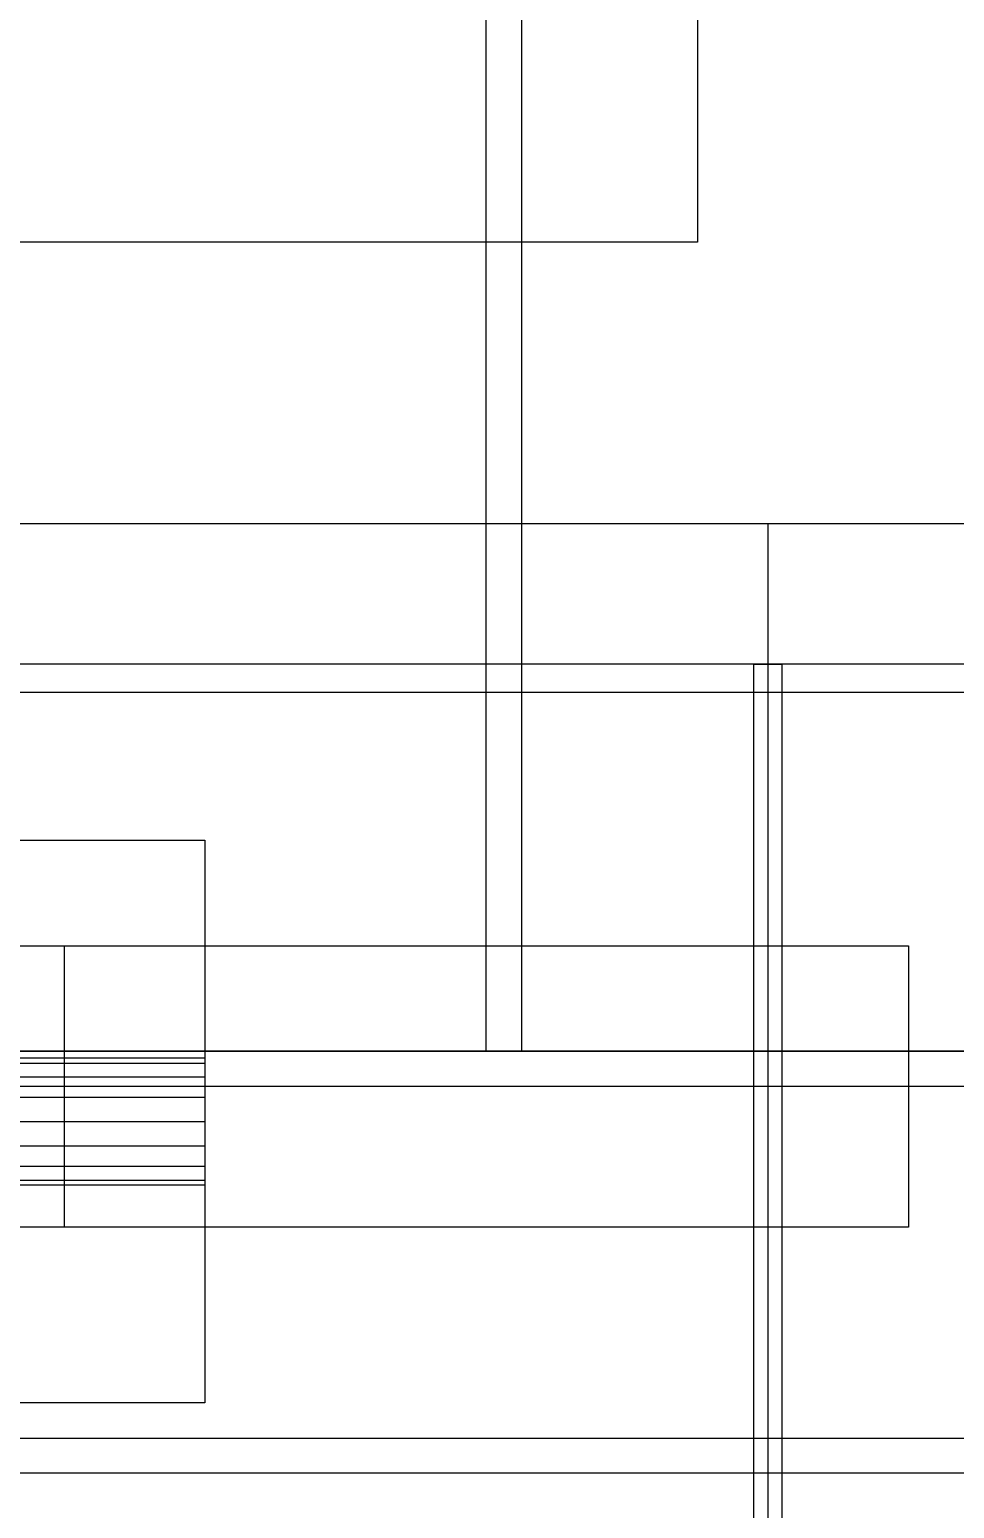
# Model space of a CAD drawing. Header units: millimetres. Extents: x -1970 to 59977, y -50268 to 6837.
# Drawn here: x 58484.4 to 58615.8, y -16740 to -16529.8 of the extents above; entities that cross this region are included whole.
import ezdxf

# ---------------------------------------------------------------- set-up
doc = ezdxf.new("R2010")
doc.units = ezdxf.units.MM
doc.layers.add('COTAS_P', color=1, linetype='Continuous', lineweight=0)
doc.layers.add('superior_secador', color=7, linetype='Continuous', lineweight=0)
doc.dimstyles.new('R19_100', dxfattribs={"dimtxt": 250, "dimasz": 150, "dimexe": 150, "dimexo": 80, "dimgap": 100, "dimtad": 1, "dimtih": 1, "dimtoh": 1, "dimdsep": 46, "dimcen": 0.09, "dimadec": 0, "dimazin": 0, "dimtfac": 1, "dimtdec": 4, "dimtofl": 0, "dimtmove": 0, "dimatfit": 3, "dimfxl": 1, "dimtolj": 1, "dimtzin": 0, "dimarcsym": 0})

# ---------------------------------------------------------------- blocks, each defined once
blk = doc.blocks.new('*D26')
at = {"layer": 'COTAS_P', "color": 0, "lineweight": -2, "transparency": 16777216}
for p, q in [((59159.25, -15400), (58189.25, -15400)), ((58339.25, -19600), (58339.25, -15550)), ((59159.25, -19750), (58189.25, -19750))]:
    blk.add_line(p, q, dxfattribs=at)
at = {"layer": 'COTAS_P', "color": 0, "transparency": 16777216}
for points in [[(58314.25, -15550), (58364.25, -15550), (58339.25, -15400)], [(58314.25, -19600), (58364.25, -19600), (58339.25, -19750)]]:
    blk.add_solid(points, dxfattribs=at)
at = {"layer": 'Defpoints', "color": 0, "transparency": 16777216}
for p in [(58339.25, -15400), (59239.25, -15400), (59239.25, -19750)]:
    blk.add_point(p, dxfattribs=at)

msp = doc.modelspace()

# ---------------------------------------------------------------- linework, layer by layer
at = {"layer": 'superior_secador'}
for p, q in [((58549.253, -16675), (58549.253, -15875)), ((58554.253, -15875), (58554.253, -16675)), ((58579.253, -16290), (58579.253, -16560)), ((58579.253, -16560), (58199.253, -16560)), ((38839.253, -16600), (58839.253, -16600)), ((57589.253, -16600), (58589.253, -16600)), ((57839.253, -16600), (58839.253, -16600)), ((58589.253, -16600), (58589.253, -19400)), ((58589.253, -16600), (58839.253, -16600)), ((58839.253, -16620), (38839.253, -16620)), ((58587.253, -19380), (58587.253, -16620)), ((58587.253, -16620), (58591.253, -16620)), ((58591.253, -16620), (58591.253, -19380)), ((58839.253, -16624), (38839.253, -16624)), ((58279.253, -16645), (58509.253, -16645)), ((58509.253, -16645), (58509.253, -16725)), ((39189.253, -16660), (58489.253, -16660)), ((58329.253, -16660), (58609.253, -16660)), ((58489.253, -16660), (58489.253, -16700)), ((58609.253, -16660), (58609.253, -16700)), ((38839.253, -16675), (58839.253, -16675)), ((58839.253, -16675), (57839.253, -16675)), ((58554.253, -16675), (58224.253, -16675)), ((58554.253, -16675), (58549.253, -16675)), ((58509.253, -16676), (58259.253, -16676)), ((58259.253, -16676.685), (58509.253, -16676.685)), ((58509.253, -16676), (58509.253, -16676.685)), ((58509.253, -16676.685), (58509.253, -16678.636)), ((58259.253, -16678.636), (58509.253, -16678.636)), ((58509.253, -16678.636), (58509.253, -16681.556)), ((58839.253, -16680), (38839.253, -16680)), ((58259.253, -16681.556), (58509.253, -16681.556)), ((58509.253, -16681.556), (58509.253, -16685)), ((58259.253, -16685), (58509.253, -16685)), ((58509.253, -16685), (58509.253, -16688.444)), ((58259.253, -16688.444), (58509.253, -16688.444)), ((58509.253, -16688.444), (58509.253, -16691.364)), ((58259.253, -16691.364), (58509.253, -16691.364)), ((58509.253, -16691.364), (58509.253, -16693.315)), ((58259.253, -16693.315), (58509.253, -16693.315)), ((58259.253, -16694), (58509.253, -16694)), ((58509.253, -16693.315), (58509.253, -16694)), ((58489.253, -16700), (39189.253, -16700)), ((58609.253, -16700), (58329.253, -16700)), ((58509.253, -16725), (58279.253, -16725)), ((38839.253, -16730), (58839.253, -16730)), ((58839.253, -16735), (38839.253, -16735))]:
    msp.add_line(p, q, dxfattribs=at)

# ---------------------------------------------------------------- dimensions: what is measured, and where the dimension line sits
at = {"layer": 'COTAS_P'}
dim = msp.add_aligned_dim(p1=(59239.253, -19750), p2=(59239.253, -15400), distance=900, text='<> P', dimstyle='R19_100', dxfattribs=at)
dim.commit()
dim.dimension.update_dxf_attribs({"geometry": '*D26', "text_midpoint": (58339.253, -17575)})

doc.saveas('drawing.dxf')
